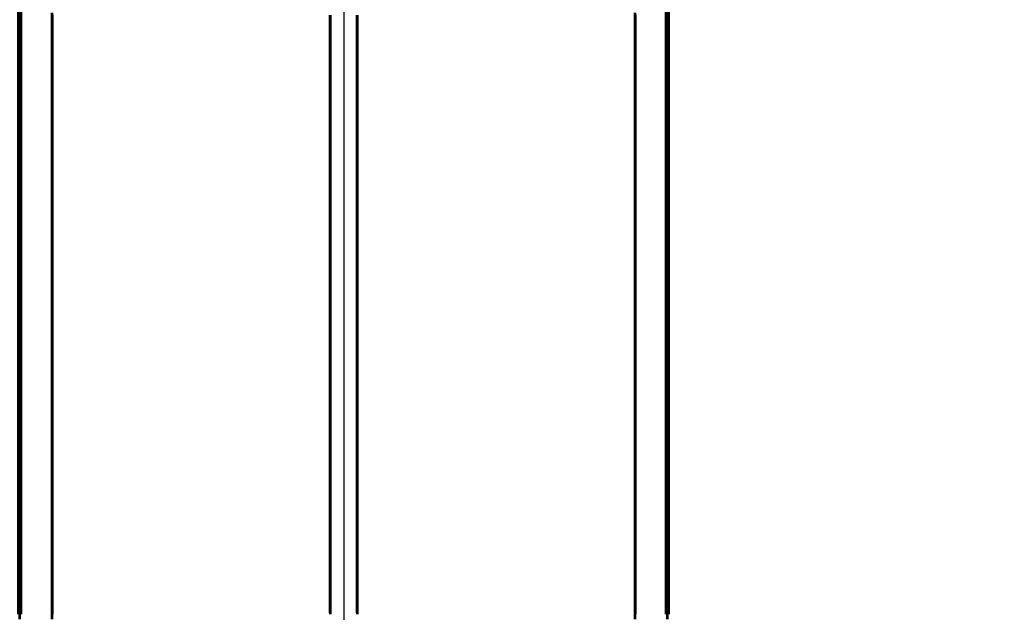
# Model space of a CAD drawing. Header units: millimetres. Extents: x 0 to 2382, y 0 to 420.
# Drawn here: x 125.4 to 134.61, y 100.92 to 106.41 of the extents above; entities that cross this region are included whole.
import ezdxf

# ---------------------------------------------------------------- set-up
doc = ezdxf.new("R2010")
doc.units = ezdxf.units.MM
doc.linetypes.add('IRAM-E-TRAZOS', pattern=[5, 4, -1])
for name, color, linetype, lineweight in [('01-VISIBLE', 7, 'CONTINUOUS', 70), ('02-OCULTA', 4, 'IRAM-E-TRAZOS', 35), ('04-COTA', 3, 'CONTINUOUS', 18)]:
    doc.layers.add(name, color=color, linetype=linetype, lineweight=lineweight)
doc.styles.add('ISO3098', font='isocpeur.ttf')
doc.dimstyles.new('FLAMA-IRAM', dxfattribs={"dimtxt": 3.5, "dimasz": 3.5, "dimexe": 2, "dimexo": 1.5, "dimgap": 1, "dimtad": 1, "dimdec": 1, "dimtxsty": 'ISO3098', "dimblk": 'IRAM_FLECHA', "dimblk1": 'IRAM_FLECHA', "dimblk2": 'IRAM_FLECHA', "dimcen": 2.5, "dimclrd": 256, "dimclre": 256, "dimclrt": 256, "dimazin": 3, "dimtfac": 1, "dimtmove": 0, "dimatfit": 3, "dimlwd": 18, "dimlwe": 18})

# ---------------------------------------------------------------- blocks, each defined once
blk = doc.blocks.new('IRAM_FLECHA')
blk.add_solid([(0, 0), (-1, 0.125), (-1, -0.125)])

msp = doc.modelspace()

# ---------------------------------------------------------------- linework, layer by layer
at = {"layer": '01-VISIBLE'}
for points in [[(125.4, 100.9), (125.4, 101), (125.4, 101.1), (125.4, 101.2), (125.4, 101.3), (125.4, 101.4), (125.4, 101.5), (125.4, 101.6), (125.4, 101.7), (125.4, 101.8), (125.4, 101.9), (125.4, 102), (125.4, 102.1), (125.4, 102.2), (125.4, 102.3), (125.4, 102.4), (125.4, 102.5), (125.4, 102.6), (125.4, 102.7), (125.4, 102.8), (125.4, 102.9), (125.4, 103), (125.4, 103.1), (125.4, 103.2), (125.4, 103.3), (125.4, 103.4), (125.4, 103.5), (125.4, 103.6), (125.4, 103.7), (125.4, 103.8), (125.4, 103.9), (125.4, 104), (125.4, 104.1), (125.4, 104.2), (125.4, 104.3), (125.4, 104.4), (125.4, 104.5), (125.4, 104.6), (125.4, 104.7), (125.4, 104.8), (125.4, 104.9), (125.4, 105), (125.4, 105.1), (125.4, 105.2), (125.4, 105.3), (125.4, 105.4), (125.4, 105.5), (125.4, 105.6), (125.4, 105.7), (125.4, 105.8), (125.4, 105.9), (125.4, 106), (125.4, 106.1), (125.4, 106.2), (125.4, 106.3), (125.4, 106.4), (125.4, 106.5)], [(131.4, 100.9), (131.4, 101), (131.4, 101.1), (131.4, 101.2), (131.4, 101.3), (131.4, 101.4), (131.4, 101.5), (131.4, 101.6), (131.4, 101.7), (131.4, 101.8), (131.4, 101.9), (131.4, 102), (131.4, 102.1), (131.4, 102.2), (131.4, 102.3), (131.4, 102.4), (131.4, 102.5), (131.4, 102.6), (131.4, 102.7), (131.4, 102.8), (131.4, 102.9), (131.4, 103), (131.4, 103.1), (131.4, 103.2), (131.4, 103.3), (131.4, 103.4), (131.4, 103.5), (131.4, 103.6), (131.4, 103.7), (131.4, 103.8), (131.4, 103.9), (131.4, 104), (131.4, 104.1), (131.4, 104.2), (131.4, 104.3), (131.4, 104.4), (131.4, 104.5), (131.4, 104.6), (131.4, 104.7), (131.4, 104.8), (131.4, 104.9), (131.4, 105), (131.4, 105.1), (131.4, 105.2), (131.4, 105.3), (131.4, 105.4), (131.4, 105.5), (131.4, 105.6), (131.4, 105.7), (131.4, 105.8), (131.4, 105.9), (131.4, 106), (131.4, 106.1), (131.4, 106.2), (131.4, 106.3), (131.4, 106.4), (131.4, 106.5)]]:
    msp.add_lwpolyline(points, dxfattribs=at)
at = {"layer": '02-OCULTA'}
for points in [[(125.4, 100.856), (125.4, 100.928), (125.4, 101), (125.4, 101.072), (125.4, 101.144), (125.4, 101.216), (125.4, 101.288), (125.4, 101.36), (125.4, 101.432), (125.4, 101.504), (125.4, 101.576), (125.4, 101.648), (125.4, 101.72), (125.4, 101.792), (125.4, 101.864), (125.4, 101.936), (125.4, 102.008), (125.4, 102.08), (125.4, 102.152), (125.4, 102.224), (125.4, 102.296), (125.4, 102.368), (125.4, 102.44), (125.4, 102.512), (125.4, 102.584), (125.4, 102.656), (125.4, 102.728), (125.4, 102.8), (125.4, 102.872), (125.4, 102.944), (125.4, 103.016), (125.4, 103.088), (125.4, 103.16), (125.4, 103.232), (125.4, 103.304), (125.4, 103.376), (125.4, 103.448), (125.4, 103.52), (125.4, 103.592), (125.4, 103.664), (125.4, 103.736), (125.4, 103.808), (125.4, 103.88), (125.4, 103.952), (125.4, 104.024), (125.4, 104.096), (125.4, 104.168), (125.4, 104.24), (125.4, 104.312), (125.4, 104.384), (125.4, 104.456), (125.4, 104.528), (125.4, 104.6), (125.4, 104.672), (125.4, 104.744), (125.4, 104.816), (125.4, 104.888), (125.4, 104.96), (125.4, 105.032), (125.4, 105.104), (125.4, 105.176), (125.4, 105.248), (125.4, 105.32), (125.4, 105.392), (125.4, 105.464), (125.4, 105.536), (125.4, 105.608), (125.4, 105.68), (125.4, 105.752), (125.4, 105.824), (125.4, 105.896), (125.4, 105.968), (125.4, 106.04), (125.4, 106.112), (125.4, 106.184), (125.4, 106.256), (125.4, 106.328), (125.4, 106.4), (125.4, 106.472)], [(125.7, 100.856), (125.7, 100.928), (125.7, 101), (125.7, 101.072), (125.7, 101.144), (125.7, 101.216), (125.7, 101.288), (125.7, 101.36), (125.7, 101.432), (125.7, 101.504), (125.7, 101.576), (125.7, 101.648), (125.7, 101.72), (125.7, 101.792), (125.7, 101.864), (125.7, 101.936), (125.7, 102.008), (125.7, 102.08), (125.7, 102.152), (125.7, 102.224), (125.7, 102.296), (125.7, 102.368), (125.7, 102.44), (125.7, 102.512), (125.7, 102.584), (125.7, 102.656), (125.7, 102.728), (125.7, 102.8), (125.7, 102.872), (125.7, 102.944), (125.7, 103.016), (125.7, 103.088), (125.7, 103.16), (125.7, 103.232), (125.7, 103.304), (125.7, 103.376), (125.7, 103.448), (125.7, 103.52), (125.7, 103.592), (125.7, 103.664), (125.7, 103.736), (125.7, 103.808), (125.7, 103.88), (125.7, 103.952), (125.7, 104.024), (125.7, 104.096), (125.7, 104.168), (125.7, 104.24), (125.7, 104.312), (125.7, 104.384), (125.7, 104.456), (125.7, 104.528), (125.7, 104.6), (125.7, 104.672), (125.7, 104.744), (125.7, 104.816), (125.7, 104.888), (125.7, 104.96), (125.7, 105.032), (125.7, 105.104), (125.7, 105.176), (125.7, 105.248), (125.7, 105.32), (125.7, 105.392), (125.7, 105.464), (125.7, 105.536), (125.7, 105.608), (125.7, 105.68), (125.7, 105.752), (125.7, 105.824), (125.7, 105.896), (125.7, 105.968), (125.7, 106.04), (125.7, 106.112), (125.7, 106.184), (125.7, 106.256), (125.7, 106.328), (125.7, 106.4), (125.7, 106.472)], [(131.1, 100.856), (131.1, 100.928), (131.1, 101), (131.1, 101.072), (131.1, 101.144), (131.1, 101.216), (131.1, 101.288), (131.1, 101.36), (131.1, 101.432), (131.1, 101.504), (131.1, 101.576), (131.1, 101.648), (131.1, 101.72), (131.1, 101.792), (131.1, 101.864), (131.1, 101.936), (131.1, 102.008), (131.1, 102.08), (131.1, 102.152), (131.1, 102.224), (131.1, 102.296), (131.1, 102.368), (131.1, 102.44), (131.1, 102.512), (131.1, 102.584), (131.1, 102.656), (131.1, 102.728), (131.1, 102.8), (131.1, 102.872), (131.1, 102.944), (131.1, 103.016), (131.1, 103.088), (131.1, 103.16), (131.1, 103.232), (131.1, 103.304), (131.1, 103.376), (131.1, 103.448), (131.1, 103.52), (131.1, 103.592), (131.1, 103.664), (131.1, 103.736), (131.1, 103.808), (131.1, 103.88), (131.1, 103.952), (131.1, 104.024), (131.1, 104.096), (131.1, 104.168), (131.1, 104.24), (131.1, 104.312), (131.1, 104.384), (131.1, 104.456), (131.1, 104.528), (131.1, 104.6), (131.1, 104.672), (131.1, 104.744), (131.1, 104.816), (131.1, 104.888), (131.1, 104.96), (131.1, 105.032), (131.1, 105.104), (131.1, 105.176), (131.1, 105.248), (131.1, 105.32), (131.1, 105.392), (131.1, 105.464), (131.1, 105.536), (131.1, 105.608), (131.1, 105.68), (131.1, 105.752), (131.1, 105.824), (131.1, 105.896), (131.1, 105.968), (131.1, 106.04), (131.1, 106.112), (131.1, 106.184), (131.1, 106.256), (131.1, 106.328), (131.1, 106.4), (131.1, 106.472)], [(131.4, 100.856), (131.4, 100.928), (131.4, 101), (131.4, 101.072), (131.4, 101.144), (131.4, 101.216), (131.4, 101.288), (131.4, 101.36), (131.4, 101.432), (131.4, 101.504), (131.4, 101.576), (131.4, 101.648), (131.4, 101.72), (131.4, 101.792), (131.4, 101.864), (131.4, 101.936), (131.4, 102.008), (131.4, 102.08), (131.4, 102.152), (131.4, 102.224), (131.4, 102.296), (131.4, 102.368), (131.4, 102.44), (131.4, 102.512), (131.4, 102.584), (131.4, 102.656), (131.4, 102.728), (131.4, 102.8), (131.4, 102.872), (131.4, 102.944), (131.4, 103.016), (131.4, 103.088), (131.4, 103.16), (131.4, 103.232), (131.4, 103.304), (131.4, 103.376), (131.4, 103.448), (131.4, 103.52), (131.4, 103.592), (131.4, 103.664), (131.4, 103.736), (131.4, 103.808), (131.4, 103.88), (131.4, 103.952), (131.4, 104.024), (131.4, 104.096), (131.4, 104.168), (131.4, 104.24), (131.4, 104.312), (131.4, 104.384), (131.4, 104.456), (131.4, 104.528), (131.4, 104.6), (131.4, 104.672), (131.4, 104.744), (131.4, 104.816), (131.4, 104.888), (131.4, 104.96), (131.4, 105.032), (131.4, 105.104), (131.4, 105.176), (131.4, 105.248), (131.4, 105.32), (131.4, 105.392), (131.4, 105.464), (131.4, 105.536), (131.4, 105.608), (131.4, 105.68), (131.4, 105.752), (131.4, 105.824), (131.4, 105.896), (131.4, 105.968), (131.4, 106.04), (131.4, 106.112), (131.4, 106.184), (131.4, 106.256), (131.4, 106.328), (131.4, 106.4), (131.4, 106.472)], [(125.4, 106.45), (125.4, 106.4), (125.4, 106.35), (125.4, 106.3), (125.4, 106.25), (125.4, 106.2), (125.4, 106.15), (125.4, 106.1), (125.4, 106.05), (125.4, 106), (125.4, 105.95), (125.4, 105.9), (125.4, 105.85), (125.4, 105.8), (125.4, 105.75), (125.4, 105.7), (125.4, 105.65), (125.4, 105.6), (125.4, 105.55), (125.4, 105.5), (125.4, 105.45), (125.4, 105.4), (125.4, 105.35), (125.4, 105.3), (125.4, 105.25), (125.4, 105.2), (125.4, 105.15), (125.4, 105.1), (125.4, 105.05), (125.4, 105), (125.4, 104.95), (125.4, 104.9), (125.4, 104.85), (125.4, 104.8), (125.4, 104.75), (125.4, 104.7), (125.4, 104.65), (125.4, 104.6), (125.4, 104.55), (125.4, 104.5), (125.4, 104.45), (125.4, 104.4), (125.4, 104.35), (125.4, 104.3), (125.4, 104.25), (125.4, 104.2), (125.4, 104.15), (125.4, 104.1), (125.4, 104.05), (125.4, 104), (125.4, 103.95), (125.4, 103.9), (125.4, 103.85), (125.4, 103.8), (125.4, 103.75), (125.4, 103.7), (125.4, 103.65), (125.4, 103.6), (125.4, 103.55), (125.4, 103.5), (125.4, 103.45), (125.4, 103.4), (125.4, 103.35), (125.4, 103.3), (125.4, 103.25), (125.4, 103.2), (125.4, 103.15), (125.4, 103.1), (125.4, 103.05), (125.4, 103), (125.4, 102.95), (125.4, 102.9), (125.4, 102.85), (125.4, 102.8), (125.4, 102.75), (125.4, 102.7), (125.4, 102.65), (125.4, 102.6), (125.4, 102.55), (125.4, 102.5), (125.4, 102.45), (125.4, 102.4), (125.4, 102.35), (125.4, 102.3), (125.4, 102.25), (125.4, 102.2), (125.4, 102.15), (125.4, 102.1), (125.4, 102.05), (125.4, 102), (125.4, 101.95), (125.4, 101.9), (125.4, 101.85), (125.4, 101.8), (125.4, 101.75), (125.4, 101.7), (125.4, 101.65), (125.4, 101.6), (125.4, 101.55), (125.4, 101.5), (125.4, 101.45), (125.4, 101.4), (125.4, 101.35), (125.4, 101.3), (125.4, 101.25), (125.4, 101.2), (125.4, 101.15), (125.4, 101.1), (125.4, 101.05), (125.4, 101), (125.4, 100.95), (125.4, 100.9)], [(125.4, 106.45), (125.4, 106.4), (125.4, 106.35), (125.4, 106.3), (125.4, 106.25), (125.4, 106.2), (125.4, 106.15), (125.4, 106.1), (125.4, 106.05), (125.4, 106), (125.4, 105.95), (125.4, 105.9), (125.4, 105.85), (125.4, 105.8), (125.4, 105.75), (125.4, 105.7), (125.4, 105.65), (125.4, 105.6), (125.4, 105.55), (125.4, 105.5), (125.4, 105.45), (125.4, 105.4), (125.4, 105.35), (125.4, 105.3), (125.4, 105.25), (125.4, 105.2), (125.4, 105.15), (125.4, 105.1), (125.4, 105.05), (125.4, 105), (125.4, 104.95), (125.4, 104.9), (125.4, 104.85), (125.4, 104.8), (125.4, 104.75), (125.4, 104.7), (125.4, 104.65), (125.4, 104.6), (125.4, 104.55), (125.4, 104.5), (125.4, 104.45), (125.4, 104.4), (125.4, 104.35), (125.4, 104.3), (125.4, 104.25), (125.4, 104.2), (125.4, 104.15), (125.4, 104.1), (125.4, 104.05), (125.4, 104), (125.4, 103.95), (125.4, 103.9), (125.4, 103.85), (125.4, 103.8), (125.4, 103.75), (125.4, 103.7), (125.4, 103.65), (125.4, 103.6), (125.4, 103.55), (125.4, 103.5), (125.4, 103.45), (125.4, 103.4), (125.4, 103.35), (125.4, 103.3), (125.4, 103.25), (125.4, 103.2), (125.4, 103.15), (125.4, 103.1), (125.4, 103.05), (125.4, 103), (125.4, 102.95), (125.4, 102.9), (125.4, 102.85), (125.4, 102.8), (125.4, 102.75), (125.4, 102.7), (125.4, 102.65), (125.4, 102.6), (125.4, 102.55), (125.4, 102.5), (125.4, 102.45), (125.4, 102.4), (125.4, 102.35), (125.4, 102.3), (125.4, 102.25), (125.4, 102.2), (125.4, 102.15), (125.4, 102.1), (125.4, 102.05), (125.4, 102), (125.4, 101.95), (125.4, 101.9), (125.4, 101.85), (125.4, 101.8), (125.4, 101.75), (125.4, 101.7), (125.4, 101.65), (125.4, 101.6), (125.4, 101.55), (125.4, 101.5), (125.4, 101.45), (125.4, 101.4), (125.4, 101.35), (125.4, 101.3), (125.4, 101.25), (125.4, 101.2), (125.4, 101.15), (125.4, 101.1), (125.4, 101.05), (125.4, 101), (125.4, 100.95), (125.4, 100.9)], [(125.7, 106.45), (125.7, 106.4), (125.7, 106.35), (125.7, 106.3), (125.7, 106.25), (125.7, 106.2), (125.7, 106.15), (125.7, 106.1), (125.7, 106.05), (125.7, 106), (125.7, 105.95), (125.7, 105.9), (125.7, 105.85), (125.7, 105.8), (125.7, 105.75), (125.7, 105.7), (125.7, 105.65), (125.7, 105.6), (125.7, 105.55), (125.7, 105.5), (125.7, 105.45), (125.7, 105.4), (125.7, 105.35), (125.7, 105.3), (125.7, 105.25), (125.7, 105.2), (125.7, 105.15), (125.7, 105.1), (125.7, 105.05), (125.7, 105), (125.7, 104.95), (125.7, 104.9), (125.7, 104.85), (125.7, 104.8), (125.7, 104.75), (125.7, 104.7), (125.7, 104.65), (125.7, 104.6), (125.7, 104.55), (125.7, 104.5), (125.7, 104.45), (125.7, 104.4), (125.7, 104.35), (125.7, 104.3), (125.7, 104.25), (125.7, 104.2), (125.7, 104.15), (125.7, 104.1), (125.7, 104.05), (125.7, 104), (125.7, 103.95), (125.7, 103.9), (125.7, 103.85), (125.7, 103.8), (125.7, 103.75), (125.7, 103.7), (125.7, 103.65), (125.7, 103.6), (125.7, 103.55), (125.7, 103.5), (125.7, 103.45), (125.7, 103.4), (125.7, 103.35), (125.7, 103.3), (125.7, 103.25), (125.7, 103.2), (125.7, 103.15), (125.7, 103.1), (125.7, 103.05), (125.7, 103), (125.7, 102.95), (125.7, 102.9), (125.7, 102.85), (125.7, 102.8), (125.7, 102.75), (125.7, 102.7), (125.7, 102.65), (125.7, 102.6), (125.7, 102.55), (125.7, 102.5), (125.7, 102.45), (125.7, 102.4), (125.7, 102.35), (125.7, 102.3), (125.7, 102.25), (125.7, 102.2), (125.7, 102.15), (125.7, 102.1), (125.7, 102.05), (125.7, 102), (125.7, 101.95), (125.7, 101.9), (125.7, 101.85), (125.7, 101.8), (125.7, 101.75), (125.7, 101.7), (125.7, 101.65), (125.7, 101.6), (125.7, 101.55), (125.7, 101.5), (125.7, 101.45), (125.7, 101.4), (125.7, 101.35), (125.7, 101.3), (125.7, 101.25), (125.7, 101.2), (125.7, 101.15), (125.7, 101.1), (125.7, 101.05), (125.7, 101), (125.7, 100.95), (125.7, 100.9)], [(125.7, 106.45), (125.7, 106.4), (125.7, 106.35), (125.7, 106.3), (125.7, 106.25), (125.7, 106.2), (125.7, 106.15), (125.7, 106.1), (125.7, 106.05), (125.7, 106), (125.7, 105.95), (125.7, 105.9), (125.7, 105.85), (125.7, 105.8), (125.7, 105.75), (125.7, 105.7), (125.7, 105.65), (125.7, 105.6), (125.7, 105.55), (125.7, 105.5), (125.7, 105.45), (125.7, 105.4), (125.7, 105.35), (125.7, 105.3), (125.7, 105.25), (125.7, 105.2), (125.7, 105.15), (125.7, 105.1), (125.7, 105.05), (125.7, 105), (125.7, 104.95), (125.7, 104.9), (125.7, 104.85), (125.7, 104.8), (125.7, 104.75), (125.7, 104.7), (125.7, 104.65), (125.7, 104.6), (125.7, 104.55), (125.7, 104.5), (125.7, 104.45), (125.7, 104.4), (125.7, 104.35), (125.7, 104.3), (125.7, 104.25), (125.7, 104.2), (125.7, 104.15), (125.7, 104.1), (125.7, 104.05), (125.7, 104), (125.7, 103.95), (125.7, 103.9), (125.7, 103.85), (125.7, 103.8), (125.7, 103.75), (125.7, 103.7), (125.7, 103.65), (125.7, 103.6), (125.7, 103.55), (125.7, 103.5), (125.7, 103.45), (125.7, 103.4), (125.7, 103.35), (125.7, 103.3), (125.7, 103.25), (125.7, 103.2), (125.7, 103.15), (125.7, 103.1), (125.7, 103.05), (125.7, 103), (125.7, 102.95), (125.7, 102.9), (125.7, 102.85), (125.7, 102.8), (125.7, 102.75), (125.7, 102.7), (125.7, 102.65), (125.7, 102.6), (125.7, 102.55), (125.7, 102.5), (125.7, 102.45), (125.7, 102.4), (125.7, 102.35), (125.7, 102.3), (125.7, 102.25), (125.7, 102.2), (125.7, 102.15), (125.7, 102.1), (125.7, 102.05), (125.7, 102), (125.7, 101.95), (125.7, 101.9), (125.7, 101.85), (125.7, 101.8), (125.7, 101.75), (125.7, 101.7), (125.7, 101.65), (125.7, 101.6), (125.7, 101.55), (125.7, 101.5), (125.7, 101.45), (125.7, 101.4), (125.7, 101.35), (125.7, 101.3), (125.7, 101.25), (125.7, 101.2), (125.7, 101.15), (125.7, 101.1), (125.7, 101.05), (125.7, 101), (125.7, 100.95), (125.7, 100.9)], [(125.7, 100.912), (125.7, 100.983), (125.7, 101.054), (125.7, 101.125), (125.7, 101.196), (125.7, 101.267), (125.7, 101.338), (125.7, 101.409), (125.7, 101.48), (125.7, 101.551), (125.7, 101.622), (125.7, 101.693), (125.7, 101.764), (125.7, 101.835), (125.7, 101.906), (125.7, 101.977), (125.7, 102.048), (125.7, 102.119), (125.7, 102.19), (125.7, 102.261), (125.7, 102.332), (125.7, 102.403), (125.7, 102.474), (125.7, 102.545), (125.7, 102.616), (125.7, 102.687), (125.7, 102.758), (125.7, 102.829), (125.7, 102.9), (125.7, 102.971), (125.7, 103.042), (125.7, 103.113), (125.7, 103.184), (125.7, 103.255), (125.7, 103.326), (125.7, 103.397), (125.7, 103.468), (125.7, 103.539), (125.7, 103.61), (125.7, 103.681), (125.7, 103.752), (125.7, 103.823), (125.7, 103.894), (125.7, 103.965), (125.7, 104.036), (125.7, 104.107), (125.7, 104.178), (125.7, 104.249), (125.7, 104.32), (125.7, 104.391), (125.7, 104.462), (125.7, 104.533), (125.7, 104.604), (125.7, 104.675), (125.7, 104.746), (125.7, 104.817), (125.7, 104.888), (125.7, 104.959), (125.7, 105.03), (125.7, 105.101), (125.7, 105.172), (125.7, 105.243), (125.7, 105.314), (125.7, 105.385), (125.7, 105.456), (125.7, 105.527), (125.7, 105.598), (125.7, 105.669), (125.7, 105.74), (125.7, 105.811), (125.7, 105.882), (125.7, 105.953), (125.7, 106.024), (125.7, 106.095), (125.7, 106.166), (125.7, 106.237), (125.7, 106.308), (125.7, 106.379), (125.7, 106.45)], [(128.275, 106.45), (128.275, 106.4), (128.275, 106.35), (128.275, 106.3), (128.275, 106.25), (128.275, 106.2), (128.275, 106.15), (128.275, 106.1), (128.275, 106.05), (128.275, 106), (128.275, 105.95), (128.275, 105.9), (128.275, 105.85), (128.275, 105.8), (128.275, 105.75), (128.275, 105.7), (128.275, 105.65), (128.275, 105.6), (128.275, 105.55), (128.275, 105.5), (128.275, 105.45), (128.275, 105.4), (128.275, 105.35), (128.275, 105.3), (128.275, 105.25), (128.275, 105.2), (128.275, 105.15), (128.275, 105.1), (128.275, 105.05), (128.275, 105), (128.275, 104.95), (128.275, 104.9), (128.275, 104.85), (128.275, 104.8), (128.275, 104.75), (128.275, 104.7), (128.275, 104.65), (128.275, 104.6), (128.275, 104.55), (128.275, 104.5), (128.275, 104.45), (128.275, 104.4), (128.275, 104.35), (128.275, 104.3), (128.275, 104.25), (128.275, 104.2), (128.275, 104.15), (128.275, 104.1), (128.275, 104.05), (128.275, 104), (128.275, 103.95), (128.275, 103.9), (128.275, 103.85), (128.275, 103.8), (128.275, 103.75), (128.275, 103.7), (128.275, 103.65), (128.275, 103.6), (128.275, 103.55), (128.275, 103.5), (128.275, 103.45), (128.275, 103.4), (128.275, 103.35), (128.275, 103.3), (128.275, 103.25), (128.275, 103.2), (128.275, 103.15), (128.275, 103.1), (128.275, 103.05), (128.275, 103), (128.275, 102.95), (128.275, 102.9), (128.275, 102.85), (128.275, 102.8), (128.275, 102.75), (128.275, 102.7), (128.275, 102.65), (128.275, 102.6), (128.275, 102.55), (128.275, 102.5), (128.275, 102.45), (128.275, 102.4), (128.275, 102.35), (128.275, 102.3), (128.275, 102.25), (128.275, 102.2), (128.275, 102.15), (128.275, 102.1), (128.275, 102.05), (128.275, 102), (128.275, 101.95), (128.275, 101.9), (128.275, 101.85), (128.275, 101.8), (128.275, 101.75), (128.275, 101.7), (128.275, 101.65), (128.275, 101.6), (128.275, 101.55), (128.275, 101.5), (128.275, 101.45), (128.275, 101.4), (128.275, 101.35), (128.275, 101.3), (128.275, 101.25), (128.275, 101.2), (128.275, 101.15), (128.275, 101.1), (128.275, 101.05), (128.275, 101), (128.275, 100.95), (128.275, 100.9)], [(128.275, 100.912), (128.275, 100.983), (128.275, 101.054), (128.275, 101.125), (128.275, 101.196), (128.275, 101.267), (128.275, 101.338), (128.275, 101.409), (128.275, 101.48), (128.275, 101.551), (128.275, 101.622), (128.275, 101.693), (128.275, 101.764), (128.275, 101.835), (128.275, 101.906), (128.275, 101.977), (128.275, 102.048), (128.275, 102.119), (128.275, 102.19), (128.275, 102.261), (128.275, 102.332), (128.275, 102.403), (128.275, 102.474), (128.275, 102.545), (128.275, 102.616), (128.275, 102.687), (128.275, 102.758), (128.275, 102.829), (128.275, 102.9), (128.275, 102.971), (128.275, 103.042), (128.275, 103.113), (128.275, 103.184), (128.275, 103.255), (128.275, 103.326), (128.275, 103.397), (128.275, 103.468), (128.275, 103.539), (128.275, 103.61), (128.275, 103.681), (128.275, 103.752), (128.275, 103.823), (128.275, 103.894), (128.275, 103.965), (128.275, 104.036), (128.275, 104.107), (128.275, 104.178), (128.275, 104.249), (128.275, 104.32), (128.275, 104.391), (128.275, 104.462), (128.275, 104.533), (128.275, 104.604), (128.275, 104.675), (128.275, 104.746), (128.275, 104.817), (128.275, 104.888), (128.275, 104.959), (128.275, 105.03), (128.275, 105.101), (128.275, 105.172), (128.275, 105.243), (128.275, 105.314), (128.275, 105.385), (128.275, 105.456), (128.275, 105.527), (128.275, 105.598), (128.275, 105.669), (128.275, 105.74), (128.275, 105.811), (128.275, 105.882), (128.275, 105.953), (128.275, 106.024), (128.275, 106.095), (128.275, 106.166), (128.275, 106.237), (128.275, 106.308), (128.275, 106.379), (128.275, 106.45)], [(128.525, 106.45), (128.525, 106.4), (128.525, 106.35), (128.525, 106.3), (128.525, 106.25), (128.525, 106.2), (128.525, 106.15), (128.525, 106.1), (128.525, 106.05), (128.525, 106), (128.525, 105.95), (128.525, 105.9), (128.525, 105.85), (128.525, 105.8), (128.525, 105.75), (128.525, 105.7), (128.525, 105.65), (128.525, 105.6), (128.525, 105.55), (128.525, 105.5), (128.525, 105.45), (128.525, 105.4), (128.525, 105.35), (128.525, 105.3), (128.525, 105.25), (128.525, 105.2), (128.525, 105.15), (128.525, 105.1), (128.525, 105.05), (128.525, 105), (128.525, 104.95), (128.525, 104.9), (128.525, 104.85), (128.525, 104.8), (128.525, 104.75), (128.525, 104.7), (128.525, 104.65), (128.525, 104.6), (128.525, 104.55), (128.525, 104.5), (128.525, 104.45), (128.525, 104.4), (128.525, 104.35), (128.525, 104.3), (128.525, 104.25), (128.525, 104.2), (128.525, 104.15), (128.525, 104.1), (128.525, 104.05), (128.525, 104), (128.525, 103.95), (128.525, 103.9), (128.525, 103.85), (128.525, 103.8), (128.525, 103.75), (128.525, 103.7), (128.525, 103.65), (128.525, 103.6), (128.525, 103.55), (128.525, 103.5), (128.525, 103.45), (128.525, 103.4), (128.525, 103.35), (128.525, 103.3), (128.525, 103.25), (128.525, 103.2), (128.525, 103.15), (128.525, 103.1), (128.525, 103.05), (128.525, 103), (128.525, 102.95), (128.525, 102.9), (128.525, 102.85), (128.525, 102.8), (128.525, 102.75), (128.525, 102.7), (128.525, 102.65), (128.525, 102.6), (128.525, 102.55), (128.525, 102.5), (128.525, 102.45), (128.525, 102.4), (128.525, 102.35), (128.525, 102.3), (128.525, 102.25), (128.525, 102.2), (128.525, 102.15), (128.525, 102.1), (128.525, 102.05), (128.525, 102), (128.525, 101.95), (128.525, 101.9), (128.525, 101.85), (128.525, 101.8), (128.525, 101.75), (128.525, 101.7), (128.525, 101.65), (128.525, 101.6), (128.525, 101.55), (128.525, 101.5), (128.525, 101.45), (128.525, 101.4), (128.525, 101.35), (128.525, 101.3), (128.525, 101.25), (128.525, 101.2), (128.525, 101.15), (128.525, 101.1), (128.525, 101.05), (128.525, 101), (128.525, 100.95), (128.525, 100.9)], [(128.525, 100.912), (128.525, 100.983), (128.525, 101.054), (128.525, 101.125), (128.525, 101.196), (128.525, 101.267), (128.525, 101.338), (128.525, 101.409), (128.525, 101.48), (128.525, 101.551), (128.525, 101.622), (128.525, 101.693), (128.525, 101.764), (128.525, 101.835), (128.525, 101.906), (128.525, 101.977), (128.525, 102.048), (128.525, 102.119), (128.525, 102.19), (128.525, 102.261), (128.525, 102.332), (128.525, 102.403), (128.525, 102.474), (128.525, 102.545), (128.525, 102.616), (128.525, 102.687), (128.525, 102.758), (128.525, 102.829), (128.525, 102.9), (128.525, 102.971), (128.525, 103.042), (128.525, 103.113), (128.525, 103.184), (128.525, 103.255), (128.525, 103.326), (128.525, 103.397), (128.525, 103.468), (128.525, 103.539), (128.525, 103.61), (128.525, 103.681), (128.525, 103.752), (128.525, 103.823), (128.525, 103.894), (128.525, 103.965), (128.525, 104.036), (128.525, 104.107), (128.525, 104.178), (128.525, 104.249), (128.525, 104.32), (128.525, 104.391), (128.525, 104.462), (128.525, 104.533), (128.525, 104.604), (128.525, 104.675), (128.525, 104.746), (128.525, 104.817), (128.525, 104.888), (128.525, 104.959), (128.525, 105.03), (128.525, 105.101), (128.525, 105.172), (128.525, 105.243), (128.525, 105.314), (128.525, 105.385), (128.525, 105.456), (128.525, 105.527), (128.525, 105.598), (128.525, 105.669), (128.525, 105.74), (128.525, 105.811), (128.525, 105.882), (128.525, 105.953), (128.525, 106.024), (128.525, 106.095), (128.525, 106.166), (128.525, 106.237), (128.525, 106.308), (128.525, 106.379), (128.525, 106.45)], [(131.1, 106.45), (131.1, 106.4), (131.1, 106.35), (131.1, 106.3), (131.1, 106.25), (131.1, 106.2), (131.1, 106.15), (131.1, 106.1), (131.1, 106.05), (131.1, 106), (131.1, 105.95), (131.1, 105.9), (131.1, 105.85), (131.1, 105.8), (131.1, 105.75), (131.1, 105.7), (131.1, 105.65), (131.1, 105.6), (131.1, 105.55), (131.1, 105.5), (131.1, 105.45), (131.1, 105.4), (131.1, 105.35), (131.1, 105.3), (131.1, 105.25), (131.1, 105.2), (131.1, 105.15), (131.1, 105.1), (131.1, 105.05), (131.1, 105), (131.1, 104.95), (131.1, 104.9), (131.1, 104.85), (131.1, 104.8), (131.1, 104.75), (131.1, 104.7), (131.1, 104.65), (131.1, 104.6), (131.1, 104.55), (131.1, 104.5), (131.1, 104.45), (131.1, 104.4), (131.1, 104.35), (131.1, 104.3), (131.1, 104.25), (131.1, 104.2), (131.1, 104.15), (131.1, 104.1), (131.1, 104.05), (131.1, 104), (131.1, 103.95), (131.1, 103.9), (131.1, 103.85), (131.1, 103.8), (131.1, 103.75), (131.1, 103.7), (131.1, 103.65), (131.1, 103.6), (131.1, 103.55), (131.1, 103.5), (131.1, 103.45), (131.1, 103.4), (131.1, 103.35), (131.1, 103.3), (131.1, 103.25), (131.1, 103.2), (131.1, 103.15), (131.1, 103.1), (131.1, 103.05), (131.1, 103), (131.1, 102.95), (131.1, 102.9), (131.1, 102.85), (131.1, 102.8), (131.1, 102.75), (131.1, 102.7), (131.1, 102.65), (131.1, 102.6), (131.1, 102.55), (131.1, 102.5), (131.1, 102.45), (131.1, 102.4), (131.1, 102.35), (131.1, 102.3), (131.1, 102.25), (131.1, 102.2), (131.1, 102.15), (131.1, 102.1), (131.1, 102.05), (131.1, 102), (131.1, 101.95), (131.1, 101.9), (131.1, 101.85), (131.1, 101.8), (131.1, 101.75), (131.1, 101.7), (131.1, 101.65), (131.1, 101.6), (131.1, 101.55), (131.1, 101.5), (131.1, 101.45), (131.1, 101.4), (131.1, 101.35), (131.1, 101.3), (131.1, 101.25), (131.1, 101.2), (131.1, 101.15), (131.1, 101.1), (131.1, 101.05), (131.1, 101), (131.1, 100.95), (131.1, 100.9)], [(131.1, 106.45), (131.1, 106.4), (131.1, 106.35), (131.1, 106.3), (131.1, 106.25), (131.1, 106.2), (131.1, 106.15), (131.1, 106.1), (131.1, 106.05), (131.1, 106), (131.1, 105.95), (131.1, 105.9), (131.1, 105.85), (131.1, 105.8), (131.1, 105.75), (131.1, 105.7), (131.1, 105.65), (131.1, 105.6), (131.1, 105.55), (131.1, 105.5), (131.1, 105.45), (131.1, 105.4), (131.1, 105.35), (131.1, 105.3), (131.1, 105.25), (131.1, 105.2), (131.1, 105.15), (131.1, 105.1), (131.1, 105.05), (131.1, 105), (131.1, 104.95), (131.1, 104.9), (131.1, 104.85), (131.1, 104.8), (131.1, 104.75), (131.1, 104.7), (131.1, 104.65), (131.1, 104.6), (131.1, 104.55), (131.1, 104.5), (131.1, 104.45), (131.1, 104.4), (131.1, 104.35), (131.1, 104.3), (131.1, 104.25), (131.1, 104.2), (131.1, 104.15), (131.1, 104.1), (131.1, 104.05), (131.1, 104), (131.1, 103.95), (131.1, 103.9), (131.1, 103.85), (131.1, 103.8), (131.1, 103.75), (131.1, 103.7), (131.1, 103.65), (131.1, 103.6), (131.1, 103.55), (131.1, 103.5), (131.1, 103.45), (131.1, 103.4), (131.1, 103.35), (131.1, 103.3), (131.1, 103.25), (131.1, 103.2), (131.1, 103.15), (131.1, 103.1), (131.1, 103.05), (131.1, 103), (131.1, 102.95), (131.1, 102.9), (131.1, 102.85), (131.1, 102.8), (131.1, 102.75), (131.1, 102.7), (131.1, 102.65), (131.1, 102.6), (131.1, 102.55), (131.1, 102.5), (131.1, 102.45), (131.1, 102.4), (131.1, 102.35), (131.1, 102.3), (131.1, 102.25), (131.1, 102.2), (131.1, 102.15), (131.1, 102.1), (131.1, 102.05), (131.1, 102), (131.1, 101.95), (131.1, 101.9), (131.1, 101.85), (131.1, 101.8), (131.1, 101.75), (131.1, 101.7), (131.1, 101.65), (131.1, 101.6), (131.1, 101.55), (131.1, 101.5), (131.1, 101.45), (131.1, 101.4), (131.1, 101.35), (131.1, 101.3), (131.1, 101.25), (131.1, 101.2), (131.1, 101.15), (131.1, 101.1), (131.1, 101.05), (131.1, 101), (131.1, 100.95), (131.1, 100.9)], [(131.1, 100.912), (131.1, 100.983), (131.1, 101.054), (131.1, 101.125), (131.1, 101.196), (131.1, 101.267), (131.1, 101.338), (131.1, 101.409), (131.1, 101.48), (131.1, 101.551), (131.1, 101.622), (131.1, 101.693), (131.1, 101.764), (131.1, 101.835), (131.1, 101.906), (131.1, 101.977), (131.1, 102.048), (131.1, 102.119), (131.1, 102.19), (131.1, 102.261), (131.1, 102.332), (131.1, 102.403), (131.1, 102.474), (131.1, 102.545), (131.1, 102.616), (131.1, 102.687), (131.1, 102.758), (131.1, 102.829), (131.1, 102.9), (131.1, 102.971), (131.1, 103.042), (131.1, 103.113), (131.1, 103.184), (131.1, 103.255), (131.1, 103.326), (131.1, 103.397), (131.1, 103.468), (131.1, 103.539), (131.1, 103.61), (131.1, 103.681), (131.1, 103.752), (131.1, 103.823), (131.1, 103.894), (131.1, 103.965), (131.1, 104.036), (131.1, 104.107), (131.1, 104.178), (131.1, 104.249), (131.1, 104.32), (131.1, 104.391), (131.1, 104.462), (131.1, 104.533), (131.1, 104.604), (131.1, 104.675), (131.1, 104.746), (131.1, 104.817), (131.1, 104.888), (131.1, 104.959), (131.1, 105.03), (131.1, 105.101), (131.1, 105.172), (131.1, 105.243), (131.1, 105.314), (131.1, 105.385), (131.1, 105.456), (131.1, 105.527), (131.1, 105.598), (131.1, 105.669), (131.1, 105.74), (131.1, 105.811), (131.1, 105.882), (131.1, 105.953), (131.1, 106.024), (131.1, 106.095), (131.1, 106.166), (131.1, 106.237), (131.1, 106.308), (131.1, 106.379), (131.1, 106.45)], [(131.4, 106.45), (131.4, 106.4), (131.4, 106.35), (131.4, 106.3), (131.4, 106.25), (131.4, 106.2), (131.4, 106.15), (131.4, 106.1), (131.4, 106.05), (131.4, 106), (131.4, 105.95), (131.4, 105.9), (131.4, 105.85), (131.4, 105.8), (131.4, 105.75), (131.4, 105.7), (131.4, 105.65), (131.4, 105.6), (131.4, 105.55), (131.4, 105.5), (131.4, 105.45), (131.4, 105.4), (131.4, 105.35), (131.4, 105.3), (131.4, 105.25), (131.4, 105.2), (131.4, 105.15), (131.4, 105.1), (131.4, 105.05), (131.4, 105), (131.4, 104.95), (131.4, 104.9), (131.4, 104.85), (131.4, 104.8), (131.4, 104.75), (131.4, 104.7), (131.4, 104.65), (131.4, 104.6), (131.4, 104.55), (131.4, 104.5), (131.4, 104.45), (131.4, 104.4), (131.4, 104.35), (131.4, 104.3), (131.4, 104.25), (131.4, 104.2), (131.4, 104.15), (131.4, 104.1), (131.4, 104.05), (131.4, 104), (131.4, 103.95), (131.4, 103.9), (131.4, 103.85), (131.4, 103.8), (131.4, 103.75), (131.4, 103.7), (131.4, 103.65), (131.4, 103.6), (131.4, 103.55), (131.4, 103.5), (131.4, 103.45), (131.4, 103.4), (131.4, 103.35), (131.4, 103.3), (131.4, 103.25), (131.4, 103.2), (131.4, 103.15), (131.4, 103.1), (131.4, 103.05), (131.4, 103), (131.4, 102.95), (131.4, 102.9), (131.4, 102.85), (131.4, 102.8), (131.4, 102.75), (131.4, 102.7), (131.4, 102.65), (131.4, 102.6), (131.4, 102.55), (131.4, 102.5), (131.4, 102.45), (131.4, 102.4), (131.4, 102.35), (131.4, 102.3), (131.4, 102.25), (131.4, 102.2), (131.4, 102.15), (131.4, 102.1), (131.4, 102.05), (131.4, 102), (131.4, 101.95), (131.4, 101.9), (131.4, 101.85), (131.4, 101.8), (131.4, 101.75), (131.4, 101.7), (131.4, 101.65), (131.4, 101.6), (131.4, 101.55), (131.4, 101.5), (131.4, 101.45), (131.4, 101.4), (131.4, 101.35), (131.4, 101.3), (131.4, 101.25), (131.4, 101.2), (131.4, 101.15), (131.4, 101.1), (131.4, 101.05), (131.4, 101), (131.4, 100.95), (131.4, 100.9)], [(131.4, 106.45), (131.4, 106.4), (131.4, 106.35), (131.4, 106.3), (131.4, 106.25), (131.4, 106.2), (131.4, 106.15), (131.4, 106.1), (131.4, 106.05), (131.4, 106), (131.4, 105.95), (131.4, 105.9), (131.4, 105.85), (131.4, 105.8), (131.4, 105.75), (131.4, 105.7), (131.4, 105.65), (131.4, 105.6), (131.4, 105.55), (131.4, 105.5), (131.4, 105.45), (131.4, 105.4), (131.4, 105.35), (131.4, 105.3), (131.4, 105.25), (131.4, 105.2), (131.4, 105.15), (131.4, 105.1), (131.4, 105.05), (131.4, 105), (131.4, 104.95), (131.4, 104.9), (131.4, 104.85), (131.4, 104.8), (131.4, 104.75), (131.4, 104.7), (131.4, 104.65), (131.4, 104.6), (131.4, 104.55), (131.4, 104.5), (131.4, 104.45), (131.4, 104.4), (131.4, 104.35), (131.4, 104.3), (131.4, 104.25), (131.4, 104.2), (131.4, 104.15), (131.4, 104.1), (131.4, 104.05), (131.4, 104), (131.4, 103.95), (131.4, 103.9), (131.4, 103.85), (131.4, 103.8), (131.4, 103.75), (131.4, 103.7), (131.4, 103.65), (131.4, 103.6), (131.4, 103.55), (131.4, 103.5), (131.4, 103.45), (131.4, 103.4), (131.4, 103.35), (131.4, 103.3), (131.4, 103.25), (131.4, 103.2), (131.4, 103.15), (131.4, 103.1), (131.4, 103.05), (131.4, 103), (131.4, 102.95), (131.4, 102.9), (131.4, 102.85), (131.4, 102.8), (131.4, 102.75), (131.4, 102.7), (131.4, 102.65), (131.4, 102.6), (131.4, 102.55), (131.4, 102.5), (131.4, 102.45), (131.4, 102.4), (131.4, 102.35), (131.4, 102.3), (131.4, 102.25), (131.4, 102.2), (131.4, 102.15), (131.4, 102.1), (131.4, 102.05), (131.4, 102), (131.4, 101.95), (131.4, 101.9), (131.4, 101.85), (131.4, 101.8), (131.4, 101.75), (131.4, 101.7), (131.4, 101.65), (131.4, 101.6), (131.4, 101.55), (131.4, 101.5), (131.4, 101.45), (131.4, 101.4), (131.4, 101.35), (131.4, 101.3), (131.4, 101.25), (131.4, 101.2), (131.4, 101.15), (131.4, 101.1), (131.4, 101.05), (131.4, 101), (131.4, 100.95), (131.4, 100.9)]]:
    msp.add_lwpolyline(points, dxfattribs=at)

# ---------------------------------------------------------------- dimensions: what is measured, and where the dimension line sits
at = {"layer": '04-COTA'}
msp.add_linear_dim(base=(128.4, 71), p1=(128.4, 110), p2=(184.6, 110), dimstyle='FLAMA-IRAM', override={"dimlfac": 10, "dimpost": 'trocha <>'}, dxfattribs=at).render()

doc.saveas('drawing.dxf')
